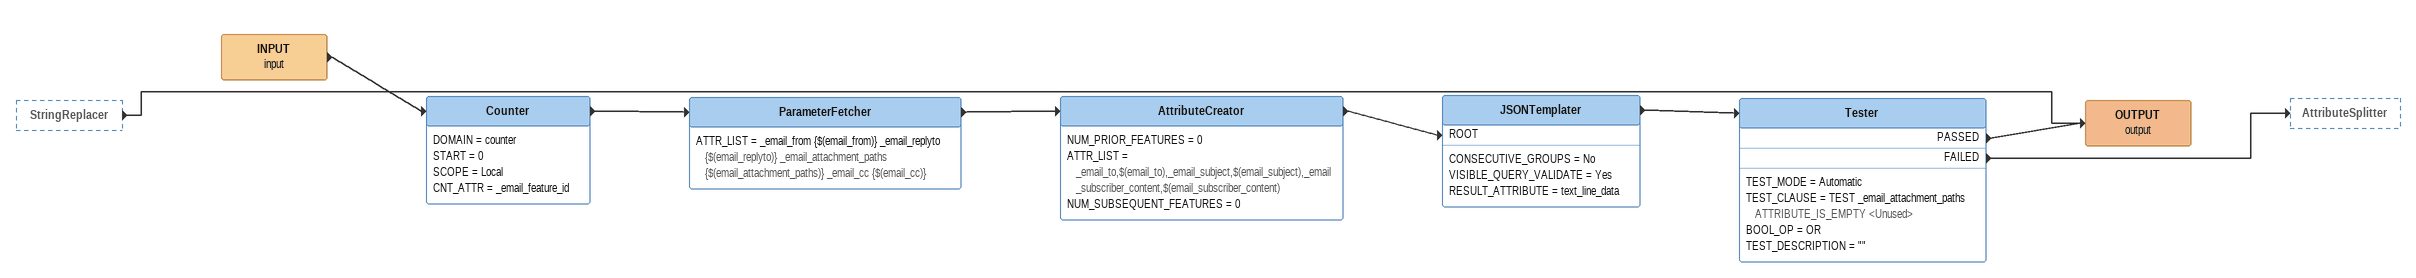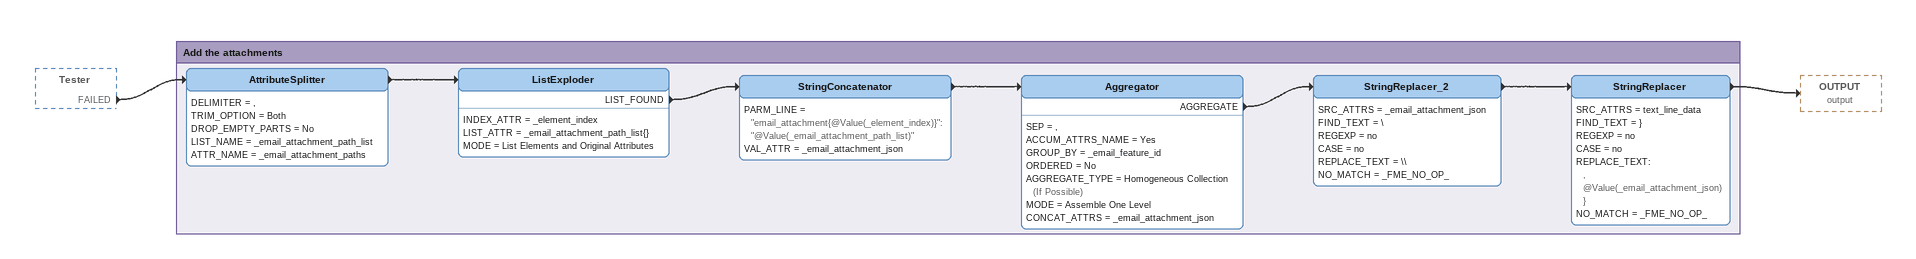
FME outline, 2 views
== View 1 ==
StringReplacer [outside]
    -> OUTPUT (output)
INPUT (input)
    -> Counter
Counter
    DOMAIN = counter
    START = 0
    SCOPE = Local
    CNT_ATTR = _email_feature_id
    -> ParameterFetcher
ParameterFetcher
    ATTR_LIST = _email_from {$(email_from)} _email_replyto {$(email_replyto)} _email_attachment_paths {$(email_attachment_paths)} _email_cc {$(email_cc)}
    -> AttributeCreator
AttributeCreator
    NUM_PRIOR_FEATURES = 0
    ATTR_LIST = _email_to,$(email_to),_email_subject,$(email_subject),_email_subscriber_content,$(email_subscriber_content)
    NUM_SUBSEQUENT_FEATURES = 0
    -> JSONTemplater [ROOT]
JSONTemplater
    CONSECUTIVE_GROUPS = No
    VISIBLE_QUERY_VALIDATE = Yes
    RESULT_ATTRIBUTE = text_line_data
    -> Tester
Tester
    TEST_MODE = Automatic
    TEST_CLAUSE = TEST _email_attachment_paths ATTRIBUTE_IS_EMPTY <Unused>
    BOOL_OP = OR
    TEST_DESCRIPTION = ""
    PASSED -> OUTPUT (output)
    FAILED -> AttributeSplitter
OUTPUT (output)

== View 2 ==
Tester [outside]
    FAILED -> AttributeSplitter

Bookmark: Add the attachments
AttributeSplitter
    DELIMITER = ,
    TRIM_OPTION = Both
    DROP_EMPTY_PARTS = No
    LIST_NAME = _email_attachment_path_list
    ATTR_NAME = _email_attachment_paths
    -> ListExploder
ListExploder
    INDEX_ATTR = _element_index
    LIST_ATTR = _email_attachment_path_list{}
    MODE = List Elements and Original Attributes
    LIST_FOUND -> StringConcatenator
StringConcatenator
    PARM_LINE = "email_attachment{@Value(_element_index)}": "@Value(_email_attachment_path_list)"
    VAL_ATTR = _email_attachment_json
    -> Aggregator
Aggregator
    SEP = ,
    ACCUM_ATTRS_NAME = Yes
    GROUP_BY = _email_feature_id
    ORDERED = No
    AGGREGATE_TYPE = Homogeneous Collection (If Possible)
    MODE = Assemble One Level
    CONCAT_ATTRS = _email_attachment_json
    AGGREGATE -> StringReplacer_2
StringReplacer_2
    SRC_ATTRS = _email_attachment_json
    FIND_TEXT = \
    REGEXP = no
    CASE = no
    REPLACE_TEXT = \\
    NO_MATCH = _FME_NO_OP_
    -> StringReplacer
StringReplacer
    SRC_ATTRS = text_line_data
    FIND_TEXT = }
    REGEXP = no
    CASE = no
    REPLACE_TEXT:
      ,
      @Value(_email_attachment_json)
      }
    NO_MATCH = _FME_NO_OP_
    -> OUTPUT (output)
